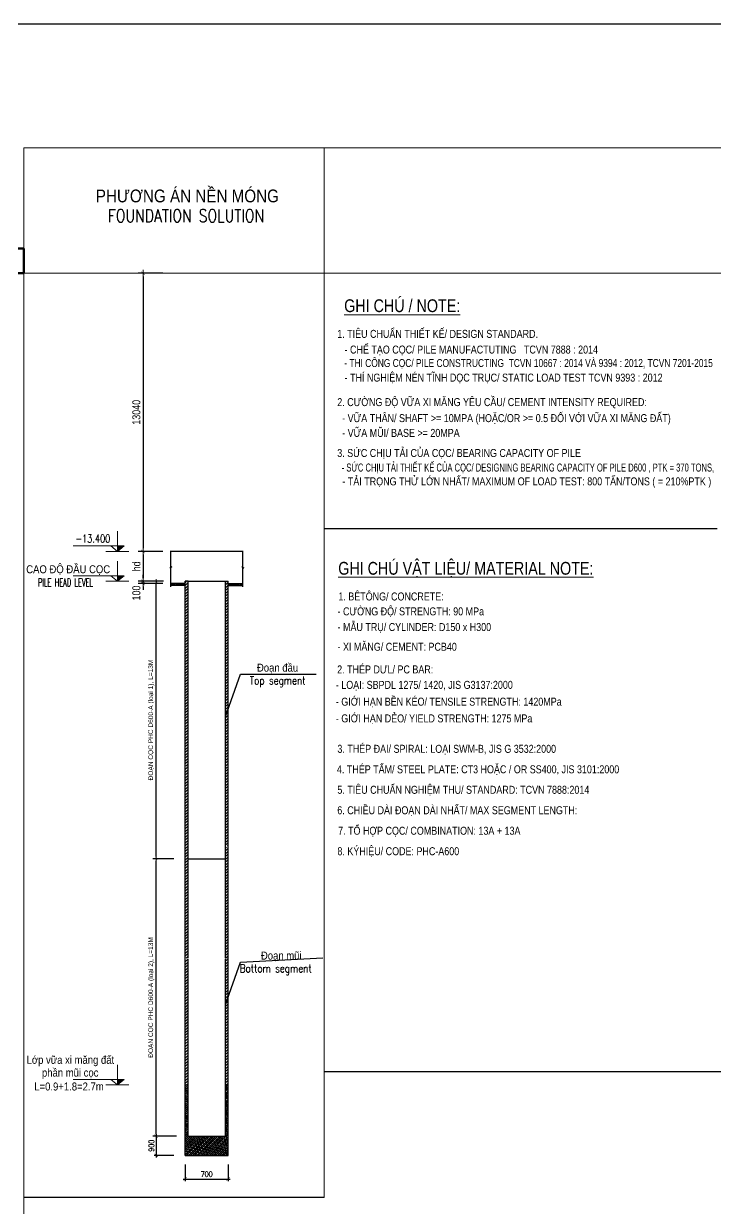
# Model space of a CAD drawing. Header units: millimetres. Extents: x -2123450 to -961021, y -260876 to 649159.
# Drawn here: x -1499377 to -1466968, y 8523 to 64032 of the extents above; entities that cross this region are included whole.
import ezdxf
from ezdxf.enums import TextEntityAlignment as Align

# ---------------------------------------------------------------- set-up
doc = ezdxf.new("R2010")
doc.units = ezdxf.units.MM
doc.header["$LTSCALE"] = 1000
doc.header["$MEASUREMENT"] = 0
doc.header["$PDMODE"] = 66
doc.layers.get('0').update_dxf_attribs({"linetype": 'CONTINUOUS'})
doc.layers.get('DEFPOINTS').update_dxf_attribs({"linetype": 'CONTINUOUS'})
doc.layers.add('dim', color=7, linetype='CONTINUOUS')
doc.layers.add('TEXT', color=7, linetype='CONTINUOUS')
for name, color, linetype, lineweight in [('NDC_S_CONTINUOUS', 3, 'CONTINUOUS', 20), ('NDC_S_DIM', 1, 'CONTINUOUS', 9), ('NDC_S_ENG TEXT', 2, 'CONTINUOUS', 9), ('NDC_S_FOUNDATION NAME', 7, 'CONTINUOUS', 20), ('NDC_S_HATCH MATERIAL', 8, 'CONTINUOUS', 13), ('NDC_S_LEADER', 1, 'CONTINUOUS', 9), ('NDC_S_LEVEL', 3, 'CONTINUOUS', 20), ('NDC_S_LEVEL TEXT', 7, 'CONTINUOUS', 20), ('NDC_S_REBAR SECTION', 6, 'CONTINUOUS', 25), ('NDC_S_VN TEXT', 7, 'CONTINUOUS', 9)]:
    doc.layers.add(name, color=color, linetype=linetype, lineweight=lineweight)
doc.styles.add('NDC_ARIAL', font='arial.ttf', dxfattribs={"width": 0.8})
doc.styles.add('NDC_ROMANS', font='romans.shx', dxfattribs={"width": 0.8, "bigfont": 'vns.shx'})
doc.styles.add('ROMANS', font='romans', dxfattribs={"width": 0.75, "bigfont": 'vns'})
doc.styles.get("Standard").update_dxf_attribs({"font": 'romans.shx', "bigfont": 'vns.shx'})
doc.dimstyles.new('Copy of NDC_1-100', dxfattribs={"dimscale": 100, "dimtxt": 2.2, "dimasz": 1, "dimexe": 1.5, "dimexo": 0, "dimgap": 0.8, "dimtad": 1, "dimdec": 0, "dimlfac": 1.5, "dimdsep": 46, "dimtxsty": 'NDC_ARIAL', "dimblk": 'DIMMARK', "dimcen": 49999.938995, "dimdle": 1.5, "dimclrd": 1, "dimclre": 1, "dimclrt": 3, "dimadec": 0, "dimazin": 0, "dimtfac": 1, "dimtdec": 0, "dimtix": 1, "dimtmove": 2, "dimatfit": 3, "dimfxl": 1, "dimarcsym": 0})
doc.dimstyles.new('DIM100', dxfattribs={"dimscale": 100, "dimtxt": 2.5, "dimasz": 1.5, "dimexe": 1, "dimexo": 0, "dimgap": 1, "dimtad": 1, "dimdec": 0, "dimzin": 0, "dimdsep": 46, "dimtxsty": 'ROMANS', "dimblk": 'ARCHTICK', "dimcen": 0, "dimdle": 1, "dimclrd": 1, "dimclre": 1, "dimclrt": 2, "dimadec": 0, "dimazin": 0, "dimtfac": 1, "dimtdec": 0, "dimtix": 1, "dimtofl": 0, "dimtmove": 2, "dimatfit": 3, "dimldrblk": 'ARCHTICK', "dimfxl": 40, "dimtolj": 1, "dimtzin": 0, "dimarcsym": 0})
doc.dimstyles.new('NDC_1-100', dxfattribs={"dimscale": 100, "dimtxt": 2.2, "dimasz": 1, "dimexe": 1.5, "dimexo": 2, "dimgap": 0.8, "dimtad": 1, "dimdec": 0, "dimdsep": 46, "dimtxsty": 'NDC_ARIAL', "dimblk": 'DIMMARK', "dimcen": 49999.938995, "dimdle": 1.5, "dimclrd": 1, "dimclre": 1, "dimclrt": 3, "dimadec": 0, "dimazin": 0, "dimtfac": 1, "dimtdec": 0, "dimtix": 1, "dimtmove": 2, "dimatfit": 3, "dimfxl": 1, "dimarcsym": 0})
doc.dimstyles.new('NDC_1-150', dxfattribs={"dimscale": 150, "dimtxt": 2.5, "dimasz": 1, "dimexe": 1.5, "dimexo": 0, "dimgap": 0.8, "dimtad": 1, "dimdec": 0, "dimdsep": 46, "dimtxsty": 'NDC_ARIAL', "dimblk": 'DIMMARK', "dimcen": 49999.938995, "dimdle": 1.5, "dimclrd": 1, "dimclre": 1, "dimclrt": 3, "dimadec": 0, "dimazin": 0, "dimtfac": 1, "dimtdec": 0, "dimtix": 1, "dimtmove": 2, "dimatfit": 3, "dimfxl": 1, "dimarcsym": 0})
pattern_1 = [(45, (-1681241.78, -197870.23), (-66.29126, 66.29126), [])]
pattern_2 = [(50, (0, -103856.626), (35.86300913, -3.13760675), [3.75, -41.25]), (355, (0, -103856.626), (-6.9375667, 37.6096067), [3, -33]), (100.4514445, (2.99, -103856.887), (28.9254423, 34.47199955), [3.1870096, -35.0571056]), (46.1842, (0, -103846.626), (53.3620665, -8.275964), [5.625, -61.875]), (96.6356355, (4.447, -103847.316), (46.7330973, 48.70593), [4.7805171, -52.585688]), (351.184164, (0, -103846.626), (46.7330973, 48.70593), [4.5, -49.5]), (21, (5, -103849.126), (29.8453526, -20.13094453), [3.75, -41.25]), (326, (5, -103849.126), (12.1657666, 36.25750225), [3, -33]), (71.4514447, (7.487, -103850.803), (42.0111188, 16.12655764), [3.1870095, -35.0571056]), (37.5, (0, -103856.626), (0.60799277, 16.64469269), [0, -32.6, 0, -33.5, 0, -33.125]), (7.5, (0, -103856.626), (13.15347687, 19.7205856), [0, -19.1, 0, -31.85, 0, -12.625]), (327.5, (-11.15, -103856.626), (26.69112181, -1.12774359), [0, -12.5, 0, -39, 0, -51.75]), (317.5, (-16.15, -103856.626), (29.15930847, 5.0052491), [0, -16.25, 0, -25.9, 0, -36.75])]

# ---------------------------------------------------------------- blocks, each defined once
blk = doc.blocks.new('TRỤ DC HK4-B3')
at = {"layer": 'NDC_S_CONTINUOUS', "lineweight": 100}
blk.add_lwpolyline([(21936, -4721), (16392, -4721), (16392, -5871), (21936, -5871)], close=True, dxfattribs=at)
blk = doc.blocks.new('COT CAO DO')
at = {"layer": 'NDC_S_LEVEL'}
h = blk.add_hatch(color=256, dxfattribs=at)
h.dxf.hatch_style = 1
h.paths.add_polyline_path([(48207, 284502), (48521, 284502), (48207, 284239)])
for p, q in [((48207, 284239), (48207, 285183)), ((48521, 284502), (46132, 284502)), ((48745, 284239), (47669, 284239)), ((47893, 284502), (48207, 284239)), ((48521, 284502), (48207, 284239))]:
    blk.add_line(p, q, dxfattribs=at)
blk = doc.blocks.new('DIMMARK')
at = {"layer": 'NDC_S_DIM', "color": 1}
blk.add_line((-1.5, 0), (1, 0), dxfattribs=at)
at = {"layer": 'NDC_S_DIM', "color": 2, "const_width": 0.15}
blk.add_lwpolyline([(-0.5, -0.5), (0.5, 0.5)], dxfattribs=at)
blk = doc.blocks.new('*D425')
at = {"layer": 'DEFPOINTS', "color": 0, "transparency": 16777216}
for p in [(-1492850, 52343), (-1493783, 39303), (-1492850, 39303)]:
    blk.add_point(p, dxfattribs=at)
at = {"layer": 'NDC_S_DIM', "color": 1, "lineweight": -2, "transparency": 16777216}
for p, q in [((-1492850, 52343), (-1494008, 52343)), ((-1493783, 52193), (-1493783, 39453)), ((-1492850, 39303), (-1494008, 39303))]:
    blk.add_line(p, q, dxfattribs=at)
at = {"layer": 'NDC_S_DIM', "color": 1, "lineweight": -2, "transparency": 16777216, "xscale": 150, "yscale": 150, "zscale": 150}
for p, rotation in [((-1493783, 52343), 90), ((-1493783, 39303), 270)]:
    blk.add_blockref('DIMMARK', p, dxfattribs=dict(at, rotation=rotation))
at = {"layer": 'NDC_S_DIM', "color": 3, "transparency": 16777216, "insert": (-1494095, 45823), "char_height": 375, "attachment_point": 5, "rotation": 90, "style": 'NDC_ARIAL'}
blk.add_mtext('13040', dxfattribs=at)
blk = doc.blocks.new('*D426')
at = {"layer": 'DEFPOINTS', "color": 0, "transparency": 16777216}
for p in [(-1492850, 39303), (-1493783, 37903), (-1492850, 37903)]:
    blk.add_point(p, dxfattribs=at)
at = {"layer": 'NDC_S_DIM', "color": 1, "lineweight": -2, "transparency": 16777216}
for p, q in [((-1492850, 39303), (-1494008, 39303)), ((-1493783, 39153), (-1493783, 38053)), ((-1492850, 37903), (-1494008, 37903))]:
    blk.add_line(p, q, dxfattribs=at)
at = {"layer": 'NDC_S_DIM', "color": 1, "lineweight": -2, "transparency": 16777216, "xscale": 150, "yscale": 150, "zscale": 150}
for p, rotation in [((-1493783, 39303), 90), ((-1493783, 37903), 270)]:
    blk.add_blockref('DIMMARK', p, dxfattribs=dict(at, rotation=rotation))
at = {"layer": 'NDC_S_DIM', "color": 3, "transparency": 16777216, "insert": (-1494094, 38603), "char_height": 375, "attachment_point": 5, "rotation": 90, "style": 'NDC_ARIAL'}
blk.add_mtext('hd', dxfattribs=at)
blk = doc.blocks.new('*D427')
at = {"layer": 'DEFPOINTS', "color": 0, "transparency": 16777216}
for p in [(-1493783, 37903), (-1492850, 37903), (-1492850, 37803)]:
    blk.add_point(p, dxfattribs=at)
at = {"layer": 'NDC_S_DIM', "color": 1, "lineweight": -2, "transparency": 16777216}
for p, q in [((-1492850, 37903), (-1494008, 37903)), ((-1492850, 37803), (-1494008, 37803)), ((-1493783, 38053), (-1493783, 38203)), ((-1493783, 37803), (-1493783, 37903)), ((-1493783, 37653), (-1493783, 37503))]:
    blk.add_line(p, q, dxfattribs=at)
at = {"layer": 'NDC_S_DIM', "color": 1, "lineweight": -2, "transparency": 16777216, "xscale": 150, "yscale": 150, "zscale": 150}
for p, rotation in [((-1493783, 37903), 270), ((-1493783, 37803), 90)]:
    blk.add_blockref('DIMMARK', p, dxfattribs=dict(at, rotation=rotation))
at = {"layer": 'NDC_S_DIM', "color": 3, "transparency": 16777216, "insert": (-1494095, 37354), "char_height": 375, "attachment_point": 5, "rotation": 90, "style": 'NDC_ARIAL'}
blk.add_mtext('100', dxfattribs=at)
blk = doc.blocks.new('*D428')
at = {"layer": 'DEFPOINTS', "color": 0, "transparency": 16777216}
for p in [(-1493169, 37903), (-1492828, 37903), (-1492828, 24903)]:
    blk.add_point(p, dxfattribs=at)
at = {"layer": 'dim', "color": 1, "lineweight": -2, "transparency": 16777216}
for p, q in [((-1492828, 37903), (-1493319, 37903)), ((-1493169, 25003), (-1493169, 37803)), ((-1492828, 24903), (-1493319, 24903))]:
    blk.add_line(p, q, dxfattribs=at)
at = {"layer": 'dim', "color": 1, "lineweight": -2, "transparency": 16777216, "xscale": 100, "yscale": 100, "zscale": 100}
for p, rotation in [((-1493169, 37903), 90), ((-1493169, 24903), 270)]:
    blk.add_blockref('DIMMARK', p, dxfattribs=dict(at, rotation=rotation))
at = {"layer": 'dim', "color": 3, "transparency": 16777216, "insert": (-1493394, 31403), "char_height": 220, "attachment_point": 5, "rotation": 90, "style": 'NDC_ARIAL'}
blk.add_mtext('ĐOẠN CỌC PHC D600-A (loại 1), L=13M', dxfattribs=at)
blk = doc.blocks.new('*D429')
at = {"layer": 'DEFPOINTS', "color": 0, "transparency": 16777216}
for p in [(-1493169, 24903), (-1492336, 24903), (-1492211, 11903)]:
    blk.add_point(p, dxfattribs=at)
at = {"layer": 'dim', "color": 1, "lineweight": -2, "transparency": 16777216}
for p, q in [((-1492336, 24903), (-1493319, 24903)), ((-1493169, 12003), (-1493169, 24803)), ((-1492211, 11903), (-1493319, 11903))]:
    blk.add_line(p, q, dxfattribs=at)
at = {"layer": 'dim', "color": 1, "lineweight": -2, "transparency": 16777216, "xscale": 100, "yscale": 100, "zscale": 100}
for p, rotation in [((-1493169, 24903), 90), ((-1493169, 11903), 270)]:
    blk.add_blockref('DIMMARK', p, dxfattribs=dict(at, rotation=rotation))
at = {"layer": 'dim', "color": 3, "transparency": 16777216, "insert": (-1493394, 18403), "char_height": 220, "attachment_point": 5, "rotation": 90, "style": 'NDC_ARIAL'}
blk.add_mtext('ĐOẠN CỌC PHC D600-A (loại 2), L=13M', dxfattribs=at)
blk = doc.blocks.new('_ArchTick')
at = {"color": 0, "linetype": 'ByBlock', "lineweight": 0, "const_width": 0.15}
blk.add_lwpolyline([(-0.5, -0.5), (0.5, 0.5)], dxfattribs=at)
blk = doc.blocks.new('*D430')
at = {"color": 1, "lineweight": -2, "transparency": 16777216}
for p, q in [((-1492336, 11903), (-1493269, 11903)), ((-1493169, 12003), (-1493169, 10903)), ((-1492336, 11003), (-1493269, 11003))]:
    blk.add_line(p, q, dxfattribs=at)
at = {"layer": 'DEFPOINTS', "color": 0, "transparency": 16777216}
for p in [(-1492336, 11903), (-1493169, 11003), (-1492336, 11003)]:
    blk.add_point(p, dxfattribs=at)
at = {"color": 1, "lineweight": -2, "transparency": 16777216, "xscale": 150, "yscale": 150, "zscale": 150}
for p, rotation in [((-1493169, 11903), 90), ((-1493169, 11003), 270)]:
    blk.add_blockref('_ArchTick', p, dxfattribs=dict(at, rotation=rotation))
at = {"color": 2, "transparency": 16777216, "insert": (-1493394, 11453), "char_height": 250, "attachment_point": 5, "rotation": 90, "style": 'ROMANS'}
blk.add_mtext('\\A1;900', dxfattribs=at)
blk = doc.blocks.new('*D867')
at = {"color": 1, "lineweight": -2, "transparency": 16777216}
for p, q in [((-1491807, 10574), (-1491807, 9796)), ((-1489795, 10574), (-1489795, 9796)), ((-1491907, 9896), (-1489695, 9896))]:
    blk.add_line(p, q, dxfattribs=at)
at = {"layer": 'DEFPOINTS', "color": 0, "transparency": 16777216}
for p in [(-1491807, 10574), (-1489795, 10574), (-1489795, 9896)]:
    blk.add_point(p, dxfattribs=at)
at = {"color": 1, "lineweight": -2, "transparency": 16777216, "xscale": 150, "yscale": 150, "zscale": 150, "rotation": 180}
blk.add_blockref('_ArchTick', (-1491807, 9896), dxfattribs=at)
at = {"color": 1, "lineweight": -2, "transparency": 16777216, "xscale": 150, "yscale": 150, "zscale": 150}
blk.add_blockref('_ArchTick', (-1489795, 9896), dxfattribs=at)
at = {"color": 2, "transparency": 16777216, "insert": (-1490801, 10121), "char_height": 250, "attachment_point": 5, "style": 'ROMANS'}
blk.add_mtext('\\A1;700', dxfattribs=at)

msp = doc.modelspace()

# ---------------------------------------------------------------- hatches: boundary and pattern name
h = msp.add_hatch()
h.set_pattern_fill('ANSI31', color=256, scale=750, style=0)
h.set_pattern_definition(pattern_1)
h.paths.add_polyline_path([(-1489794.93, 25481.16), (-1489817.57, 25481.16, -1), (-1489899.52, 25481.16, -1), (-1489817.57, 25481.16), (-1489794.93, 25481.16), (-1489794.93, 29197.95), (-1489919.93, 29197.95), (-1489919.93, 20239.77), (-1489794.93, 20239.77)])
h.paths.add_polyline_path([(-1491669.93, 29197.95), (-1491794.93, 29197.95), (-1491794.93, 20239.77), (-1491669.93, 20239.77)])
h.paths.add_polyline_path([(-1505851.65, 17300.44), (-1505851.65, 22701.1), (-1506391.82, 22701.1), (-1506391.82, 17300.44)], flags=9)
h.paths.add_polyline_path([(-1505784.93, 14585.81), (-1505784.93, 15668.14), (-1506403.15, 15668.14), (-1506403.15, 14585.81)], flags=9)
h.paths.add_polyline_path([(-1505784.93, 14585.81), (-1505784.93, 15668.14), (-1506403.15, 15668.14), (-1506403.15, 14585.81)], flags=9)
h.paths.add_polyline_path([(-1505851.65, 25300.44), (-1505851.65, 30701.1), (-1506391.82, 30701.1), (-1506391.82, 25300.44)], flags=9)
h.paths.add_polyline_path([(-1505851.65, 32800.44), (-1505851.65, 38201.1), (-1506391.82, 38201.1), (-1506391.82, 32800.44)], flags=9)
h.paths.add_polyline_path([(-1501161.95, 26285.16), (-1501161.95, 37982.09), (-1501780.16, 37982.09), (-1501780.16, 26285.16)], flags=9)
h.paths.add_polyline_path([(-1503780.9, 13458.27), (-1502931.65, 13458.27), (-1502931.65, 14076.49), (-1503780.9, 14076.49)], flags=9)
h.paths.add_polyline_path([(-1518004.98, 14585.81), (-1518004.98, 15668.14), (-1518623.2, 15668.14), (-1518623.2, 14585.81)], flags=9)
h.paths.add_polyline_path([(-1518004.98, 14585.81), (-1518004.98, 15668.14), (-1518623.2, 15668.14), (-1518623.2, 14585.81)], flags=9)
h.paths.add_polyline_path([(-1518071.7, 35550.44), (-1518071.7, 40951.1), (-1518611.87, 40951.1), (-1518611.87, 35550.44)], flags=9)
h.paths.add_polyline_path([(-1513283.57, 15499.83), (-1513283.57, 16582.16), (-1513901.78, 16582.16), (-1513901.78, 15499.83)], flags=9)
h.paths.add_polyline_path([(-1513382, 29035.16), (-1513382, 40732.09), (-1514000.21, 40732.09), (-1514000.21, 29035.16)], flags=9)
h.paths.add_polyline_path([(-1516000.95, 13458.27), (-1515151.7, 13458.27), (-1515151.7, 14076.49), (-1516000.95, 14076.49)], flags=9)
h.paths.add_polyline_path([(-1481951.75, 17300.44), (-1481951.75, 22701.1), (-1482491.93, 22701.1), (-1482491.93, 17300.44)], flags=9)
h.paths.add_polyline_path([(-1481885.04, 14485.81), (-1481885.04, 15568.14), (-1482503.25, 15568.14), (-1482503.25, 14485.81)], flags=9)
h.paths.add_polyline_path([(-1481951.75, 25300.44), (-1481951.75, 30701.1), (-1482491.93, 30701.1), (-1482491.93, 25300.44)], flags=9)
h.paths.add_polyline_path([(-1481951.75, 32800.44), (-1481951.75, 38201.1), (-1482491.93, 38201.1), (-1482491.93, 32800.44)], flags=9)
h.paths.add_polyline_path([(-1477262.06, 26609.93), (-1477262.06, 37957.33), (-1477880.27, 37957.33), (-1477880.27, 26609.93)], flags=9)
h.paths.add_polyline_path([(-1479879.57, 13258.27), (-1479030.32, 13258.27), (-1479030.32, 13876.49), (-1479879.57, 13876.49)], flags=9)
h.paths.add_polyline_path([(-1493223.49, 14485.81), (-1493223.49, 15568.14), (-1493841.71, 15568.14), (-1493841.71, 14485.81)], flags=9)
h.paths.add_polyline_path([(-1488600.51, 29185.16), (-1488600.51, 40882.09), (-1489218.72, 40882.09), (-1489218.72, 29185.16)], flags=9)
h.paths.add_polyline_path([(-1491218.02, 13258.27), (-1490368.77, 13258.27), (-1490368.77, 13876.49), (-1491218.02, 13876.49)], flags=9)
h.paths.add_polyline_path([(-1488502.08, 15549.83), (-1488502.08, 16632.16), (-1489120.29, 16632.16), (-1489120.29, 15549.83)], flags=9)
h.paths.add_polyline_path([(-1501063.52, 15499.83), (-1501063.52, 16582.16), (-1501681.73, 16582.16), (-1501681.73, 15499.83)], flags=9)
h.paths.add_polyline_path([(-1518071.7, 26550.44), (-1518071.7, 31951.1), (-1518611.87, 31951.1), (-1518611.87, 26550.44)], flags=9)
h.paths.add_polyline_path([(-1518071.7, 17550.44), (-1518071.7, 22951.1), (-1518611.87, 22951.1), (-1518611.87, 17550.44)], flags=9)
h.paths.add_polyline_path([(-1477163.63, 15549.83), (-1477163.63, 16632.16), (-1477781.84, 16632.16), (-1477781.84, 15549.83)], flags=9)
h.paths.add_polyline_path([(-1493290.2, 35550.44), (-1493290.2, 40951.1), (-1493830.38, 40951.1), (-1493830.38, 35550.44)], flags=9)
h.paths.add_polyline_path([(-1493290.2, 26550.44), (-1493290.2, 31951.1), (-1493830.38, 31951.1), (-1493830.38, 26550.44)], flags=9)
h.paths.add_polyline_path([(-1493290.2, 17550.44), (-1493290.2, 22951.1), (-1493830.38, 22951.1), (-1493830.38, 17550.44)], flags=9)
h.paths.add_polyline_path([(-1476947.65, 19350.29), (-1472051.47, 19350.29), (-1472051.47, 20544.01), (-1476947.65, 20544.01)], flags=9)
h.paths.add_polyline_path([(-1476488.36, 18749.63), (-1472691.91, 18749.63), (-1472691.91, 19367.84), (-1476488.36, 19367.84)], flags=9)
h.paths.add_polyline_path([(-1500847.54, 19050.29), (-1495951.36, 19050.29), (-1495951.36, 20244.01), (-1500847.54, 20244.01)], flags=9)
h.paths.add_polyline_path([(-1500610.37, 18449.63), (-1496813.92, 18449.63), (-1496813.92, 19067.84), (-1500610.37, 19067.84)], flags=9)
h.paths.add_polyline_path([(-1486863.22, 15825.26), (-1484942.89, 15825.26), (-1484942.89, 16443.47), (-1486863.22, 16443.47)], flags=9)
h.paths.add_polyline_path([(-1487816.99, 14639.53), (-1484432.48, 14639.53), (-1484432.48, 15833.46), (-1487816.99, 15833.46)], flags=9)
h.paths.add_polyline_path([(-1474922.14, 47497.68), (-1473467.78, 47497.68), (-1473467.78, 48115.89), (-1474922.14, 48115.89)], flags=9)
h.paths.add_polyline_path([(-1476744.21, 46902.08), (-1472891.89, 46902.08), (-1472891.89, 47520.3), (-1476744.21, 47520.3)], flags=9)
h.paths.add_polyline_path([(-1494004.21, 11686.39), (-1487686.4, 11686.39), (-1487686.4, 12880.32), (-1494004.21, 12880.32)], flags=9)
h.paths.add_polyline_path([(-1488303.33, 24877.96), (-1483407.15, 24877.96), (-1483407.15, 26071.89), (-1488303.33, 26071.89)], flags=9)
h.paths.add_polyline_path([(-1488286.1, 19350.29), (-1483389.92, 19350.29), (-1483389.92, 20544.01), (-1488286.1, 20544.01)], flags=9)
h.paths.add_polyline_path([(-1487826.81, 18749.63), (-1484030.36, 18749.63), (-1484030.36, 19367.84), (-1487826.81, 19367.84)], flags=9)
h.paths.add_polyline_path([(-1487003.89, 52291.36), (-1485456.21, 52291.36), (-1485456.21, 52909.57), (-1487003.89, 52909.57)], flags=9)
h.paths.add_polyline_path([(-1487967.9, 51105.64), (-1483827.86, 51105.64), (-1483827.86, 52299.57), (-1487967.9, 52299.57)], flags=9)
h.paths.add_polyline_path([(-1495259.21, 53550.35), (-1493466.78, 53550.35), (-1493466.78, 54168.56), (-1495259.21, 54168.56)], flags=9)
h.paths.add_polyline_path([(-1495450.98, 52352.78), (-1493367.76, 52352.78), (-1493367.76, 53546.5), (-1495450.98, 53546.5)], flags=9)
h.paths.add_polyline_path([(-1482665.76, 11686.39), (-1476347.95, 11686.39), (-1476347.95, 12880.32), (-1482665.76, 12880.32)], flags=9)
h.paths.add_polyline_path([(-1476964.87, 24877.96), (-1472068.69, 24877.96), (-1472068.69, 26071.89), (-1476964.87, 26071.89)], flags=9)
h.paths.add_polyline_path([(-1475524.77, 15825.26), (-1473604.44, 15825.26), (-1473604.44, 16443.47), (-1475524.77, 16443.47)], flags=9)
h.paths.add_polyline_path([(-1476478.54, 14639.53), (-1473094.02, 14639.53), (-1473094.02, 15833.46), (-1476478.54, 15833.46)], flags=9)
h.paths.add_polyline_path([(-1475665.44, 52291.36), (-1474117.76, 52291.36), (-1474117.76, 52909.57), (-1475665.44, 52909.57)], flags=9)
h.paths.add_polyline_path([(-1476629.45, 51105.64), (-1472489.4, 51105.64), (-1472489.4, 52299.57), (-1476629.45, 52299.57)], flags=9)
h.paths.add_polyline_path([(-1499703.63, 47497.68), (-1498249.27, 47497.68), (-1498249.27, 48115.89), (-1499703.63, 48115.89)], flags=9)
h.paths.add_polyline_path([(-1500644.1, 46902.08), (-1496791.79, 46902.08), (-1496791.79, 47520.3), (-1500644.1, 47520.3)], flags=9)
h.paths.add_polyline_path([(-1518785.7, 11686.39), (-1512467.9, 11686.39), (-1512467.9, 12880.32), (-1518785.7, 12880.32)], flags=9)
h.paths.add_polyline_path([(-1513084.82, 24877.96), (-1508188.64, 24877.96), (-1508188.64, 26071.89), (-1513084.82, 26071.89)], flags=9)
h.paths.add_polyline_path([(-1513067.59, 19050.29), (-1508171.41, 19050.29), (-1508171.41, 20244.01), (-1513067.59, 20244.01)], flags=9)
h.paths.add_polyline_path([(-1512830.42, 18449.63), (-1509033.97, 18449.63), (-1509033.97, 19067.84), (-1512830.42, 19067.84)], flags=9)
h.paths.add_polyline_path([(-1511644.71, 16025.26), (-1509724.38, 16025.26), (-1509724.38, 16643.47), (-1511644.71, 16643.47)], flags=9)
h.paths.add_polyline_path([(-1512598.48, 14839.53), (-1509213.97, 14839.53), (-1509213.97, 16033.46), (-1512598.48, 16033.46)], flags=9)
h.paths.add_polyline_path([(-1511785.38, 52291.36), (-1510237.7, 52291.36), (-1510237.7, 52909.57), (-1511785.38, 52909.57)], flags=9)
h.paths.add_polyline_path([(-1512749.39, 51105.64), (-1508609.35, 51105.64), (-1508609.35, 52299.57), (-1512749.39, 52299.57)], flags=9)
h.paths.add_polyline_path([(-1520040.7, 53550.35), (-1518248.27, 53550.35), (-1518248.27, 54168.56), (-1520040.7, 54168.56)], flags=9)
h.paths.add_polyline_path([(-1520232.47, 52352.78), (-1518149.25, 52352.78), (-1518149.25, 53546.5), (-1520232.47, 53546.5)], flags=9)
h.paths.add_polyline_path([(-1506565.65, 11686.39), (-1500247.84, 11686.39), (-1500247.84, 12880.32), (-1506565.65, 12880.32)], flags=9)
h.paths.add_polyline_path([(-1500864.77, 24877.96), (-1495968.59, 24877.96), (-1495968.59, 26071.89), (-1500864.77, 26071.89)], flags=9)
h.paths.add_polyline_path([(-1499424.66, 16025.26), (-1497504.33, 16025.26), (-1497504.33, 16643.47), (-1499424.66, 16643.47)], flags=9)
h.paths.add_polyline_path([(-1500378.43, 14839.53), (-1496993.92, 14839.53), (-1496993.92, 16033.46), (-1500378.43, 16033.46)], flags=9)
h.paths.add_polyline_path([(-1499565.33, 52291.36), (-1498017.65, 52291.36), (-1498017.65, 52909.57), (-1499565.33, 52909.57)], flags=9)
h.paths.add_polyline_path([(-1500529.34, 51105.64), (-1496389.3, 51105.64), (-1496389.3, 52299.57), (-1500529.34, 52299.57)], flags=9)
h = msp.add_hatch()
h.set_pattern_fill('ANSI31', color=256, scale=750, style=0)
h.set_pattern_definition(pattern_1)
h.paths.add_polyline_path([(-1489794.93, 37902.67), (-1489919.93, 37902.67), (-1489919.93, 29239.77), (-1489794.93, 29239.77)])
h.paths.add_polyline_path([(-1491669.93, 37902.67), (-1491794.93, 37902.67), (-1491794.93, 29239.77), (-1491669.93, 29239.77)])
h = msp.add_hatch()
h.set_pattern_fill('ANSI31', color=256, scale=750, style=0)
h.set_pattern_definition(pattern_1)
h.paths.add_polyline_path([(-1489794.93, 20197.95), (-1489919.93, 20197.95), (-1489919.93, 14302.67), (-1489794.93, 14302.67)])
h.paths.add_polyline_path([(-1491669.93, 20197.95), (-1491794.93, 20197.95), (-1491806.73, 14302.67), (-1491669.93, 14302.67)])
h = msp.add_hatch()
h.set_pattern_fill('ANSI38', color=256, scale=550, style=0)
h.set_pattern_definition([(45, (-1681241.78, -205317.32), (-48.613591, 48.613591), []), (135, (-1681241.78, -205317.32), (-145.840774, 48.613591), [171.875, -103.125])])
h.paths.add_polyline_path([(-1491669.93, 14302.67), (-1491806.73, 14302.67), (-1491806.73, 11002.67), (-1489794.93, 11002.67), (-1489794.93, 14302.67), (-1489919.93, 14302.67), (-1489919.93, 11902.67), (-1491669.93, 11902.67)])
at = {"layer": 'NDC_S_HATCH MATERIAL'}
h = msp.add_hatch(dxfattribs=at)
h.set_pattern_fill('AR-CONC', color=256, scale=5)
h.set_pattern_definition(pattern_2)
h.paths.add_polyline_path([(-1491806.73, 37802.68), (-1492483.1, 37802.68), (-1492483.1, 37702.68), (-1491806.73, 37702.68)])
h = msp.add_hatch(dxfattribs=at)
h.set_pattern_fill('AR-CONC', color=256, scale=5)
h.set_pattern_definition(pattern_2)
h.paths.add_polyline_path([(-1489783.14, 37802.68), (-1489106.77, 37802.68), (-1489106.77, 37702.68), (-1489783.14, 37702.68)])

# ---------------------------------------------------------------- linework, layer by layer
for p, q in [((-1485291.88, 40380.4), (-1466881.82, 40380.4)), ((-1489106.77, 39302.68), (-1492483.1, 39302.68)), ((-1491806.73, 37802.68), (-1492483.1, 37802.68)), ((-1491806.73, 11002.67), (-1491806.73, 37902.67)), ((-1491669.93, 37902.67), (-1491806.73, 37902.67)), ((-1491669.93, 27314.24), (-1491669.93, 37902.67)), ((-1491669.93, 37902.67), (-1489919.93, 37902.67)), ((-1489919.93, 27314.24), (-1489919.93, 37902.67)), ((-1489919.93, 37902.67), (-1489794.93, 37902.67)), ((-1489794.93, 11002.67), (-1489794.93, 37902.67)), ((-1489783.14, 37802.68), (-1489106.77, 37802.68)), ((-1491806.73, 37702.68), (-1492483.1, 37702.68)), ((-1489783.14, 37702.68), (-1489106.77, 37702.68)), ((-1491669.93, 20239.77), (-1491669.93, 27314.24)), ((-1489919.93, 20239.77), (-1489919.93, 27314.24)), ((-1491669.93, 24902.67), (-1489919.93, 24902.67)), ((-1491669.93, 11902.67), (-1491669.93, 20197.95)), ((-1489919.93, 11902.67), (-1489919.93, 20197.95)), ((-1485291.88, 14935.75), (-1414434.86, 14935.75)), ((-1491806.73, 14302.67), (-1491669.93, 14302.67)), ((-1489919.93, 14302.67), (-1489794.93, 14302.67)), ((-1491669.93, 11902.67), (-1489919.93, 11902.67)), ((-1491806.73, 11002.67), (-1489794.93, 11002.67)), ((-1485291.88, 9031.52), (-1499382.75, 9031.52))]:
    msp.add_line(p, q)
at = {"layer": 'DEFPOINTS'}
msp.add_lwpolyline([(-1527984.86, 64032.18), (-1401834.86, 64032.18), (-1401834.86, -25067.82), (-1527984.86, -25067.82)], close=True, dxfattribs=at)
at = {"layer": 'NDC_S_CONTINUOUS'}
for p, q in [((-1499370.29, -22517.82), (-1499370.29, 58213.47)), ((-1414434.86, 58213.47), (-1499370.29, 58213.47)), ((-1485291.88, 58213.47), (-1485291.88, 9031.52)), ((-1489794.93, 52342.68), (-1499370.29, 52342.68)), ((-1414434.86, 52342.68), (-1489794.93, 52342.68))]:
    msp.add_line(p, q, dxfattribs=at)
at = {"layer": 'NDC_S_REBAR SECTION', "color": 1}
for p, q in [((-1492483.1, 38580.8), (-1492483.1, 39332.99)), ((-1489106.77, 38580.8), (-1489106.77, 39332.99)), ((-1492438.35, 38580.8), (-1492521.32, 38536.92)), ((-1492483.1, 38536.92), (-1492521.32, 38536.92)), ((-1492483.1, 38580.8), (-1492438.35, 38580.8)), ((-1492483.1, 37637.38), (-1492483.1, 38536.92)), ((-1489106.77, 38580.8), (-1489151.52, 38580.8)), ((-1489151.52, 38580.8), (-1489068.55, 38536.92)), ((-1489106.77, 37637.38), (-1489106.77, 38536.92)), ((-1489106.77, 38536.92), (-1489068.55, 38536.92))]:
    msp.add_line(p, q, dxfattribs=at)

# ---------------------------------------------------------------- block references
at = {"layer": 'NDC_S_DIM', "lineweight": 100}
for p in [(-1543188.97, -244935.99), (-1543188.97, -246336), (-1543188.97, -269936)]:
    msp.add_blockref('COT CAO DO', p, dxfattribs=at)
at = {"layer": 'NDC_S_FOUNDATION NAME', "color": 3}
msp.add_blockref('TRỤ DC HK4-B3', (-1521305.94, 58213.47), dxfattribs=at)

# ---------------------------------------------------------------- texts
at = {"layer": 'NDC_S_ENG TEXT', "style": 'NDC_ROMANS', "width": 0.8}
msp.add_text('FOUNDATION SOLUTION', height=600, dxfattribs=at).set_placement((-1491770.1, 54732.9), align=Align.CENTER)
for s, p in [('Top segment', (-1488781.59, 33072.3)), ('Bottom segment', (-1489250.05, 19579.57))]:
    msp.add_text(s, height=375, dxfattribs=at).set_placement(p)
at = {"layer": 'NDC_S_FOUNDATION NAME', "style": 'NDC_ARIAL', "width": 0.85}
msp.add_text('PHƯƠNG ÁN NỀN MÓNG', height=600, dxfattribs=at).set_placement((-1491706.89, 56047.28), align=Align.MIDDLE)
for s, p in [('CAO ĐỘ ĐẦU CỌC', (-1499257.57, 38279.86)), ('Đoạn đầu', (-1488446.19, 33669.99)), ('Đoạn mũi', (-1488260.07, 20177.26)), ('Lớp vữa xi măng đất', (-1499240.75, 15293.54)), ('phần mũi cọc', (-1498520.75, 14693.54)), ('L=0.9+1.8=2.7m', (-1498880.75, 14043.54))]:
    msp.add_text(s, height=375, dxfattribs=at).set_placement(p)
at = {"layer": 'NDC_S_LEVEL TEXT', "style": 'NDC_ROMANS', "width": 0.75}
msp.add_text('-13.400', height=375, dxfattribs=at).set_placement((-1496135.76, 39720.47), align=Align.CENTER)
at = {"layer": 'NDC_S_VN TEXT', "style": 'NDC_ARIAL', "width": 0.8}
for s, p in [('%%UGHI CHÚ / NOTE:', (-1484357.83, 50517.35)), ('%%UGHI CHÚ VẬT LIỆU/ MATERIAL NOTE:', (-1484636.86, 38212.47))]:
    msp.add_text(s, height=600, dxfattribs=at).set_placement(p)
at = {"layer": 'NDC_S_VN TEXT', "lineweight": 70, "style": 'NDC_ARIAL'}
for s, width, p in [('   1. TIÊU CHUẨN THIẾT KẾ/ DESIGN STANDARD.', 0.8, (-1485032.26, 49310.57)), ('  - CHẾ TẠO CỌC/ PILE MANUFACTUTING   TCVN 7888 : 2014', 0.8, (-1484572.74, 48574.14)), ('  - THI CÔNG CỌC/ PILE CONSTRUCTING  TCVN 10667 : 2014 VÀ 9394 : 2012, TCVN 7201-2015', 0.75, (-1484572.74, 47944.02)), ('  - THÍ NGHIỆM NÉN TĨNH DỌC TRỤC/ STATIC LOAD TEST TCVN 9393 : 2012', 0.8, (-1484572.74, 47260.41)), ('   2. CƯỜNG ĐỘ VỮA XI MĂNG YÊU CẦU/ CEMENT INTENSITY REQUIRED:', 0.8, (-1485032.26, 46113.47)), ('  - VỮA THÂN/ SHAFT >= 10MPA (HOẶC/OR >= 0.5 ĐỐI VỚI VỮA XI MĂNG ĐẤT)', 0.8, (-1484683.66, 45362.74)), ('  - VỮA MŨI/ BASE >= 20MPA', 0.8, (-1484683.66, 44669.32)), ('   3. SỨC CHỊU TẢI CỦA CỌC/ BEARING CAPACITY OF PILE', 0.8, (-1485032.26, 43727.35)), ('  - SỨC CHỊU TẢI THIẾT KẾ CỦA CỌC/ DESIGNING BEARING CAPACITY OF PILE D600 , PTK = 370 TONS,', 0.68, (-1484673.94, 43046.94)), ('  - TẢI TRỌNG THỬ LỚN NHẤT/ MAXIMUM OF LOAD TEST: 800 TẤN/TONS ( = 210%%%PTK )', 0.8, (-1484673.94, 42398.64)), ('1. BÊTÔNG/ CONCRETE:', 0.8, (-1484630.97, 37005.69)), ('- CƯỜNG ĐỘ/ STRENGTH: 90 MPa', 0.8, (-1484668.58, 36306.89)), ('- MẪU TRỤ/ CYLINDER: D150 x H300', 0.8, (-1484668.58, 35572.98)), ('- XI MĂNG/ CEMENT: PCB40', 0.8, (-1484668.58, 34649.41)), ('2. THÉP DƯL/ PC BAR:', 0.8, (-1484686.56, 33586.8)), ('- LOẠI: SBPDL 1275/ 1420, JIS G3137:2000', 0.8, (-1484749.2, 32863.08)), ('- GIỚI HẠN BỀN KÉO/ TENSILE STRENGTH: 1420MPa', 0.8, (-1484749.2, 32074.94)), ('- GIỚI HẠN DẺO/ YIELD STRENGTH: 1275 MPa', 0.8, (-1484749.2, 31292.55)), ('3. THÉP ĐAI/ SPIRAL: LOẠI SWM-B, JIS G 3532:2000', 0.8, (-1484677.69, 29866.02)), ('4. THÉP TẤM/ STEEL PLATE: CT3 HOẶC / OR SS400, JIS 3101:2000', 0.8, (-1484698.16, 28906.49)), ('5. TIÊU CHUẨN NGHIỆM THU/ STANDARD: TCVN 7888:2014', 0.8, (-1484678.04, 27946.96)), ('6. CHIỀU DÀI ĐOẠN DÀI NHẤT/ MAX SEGMENT LENGTH:', 0.8, (-1484680.76, 26987.44)), ('7. TỔ HỢP CỌC/ COMBINATION: 13A + 13A', 0.8, (-1484642.59, 26027.91)), ('8. KÝHIỆU/ CODE: PHC-A600', 0.8, (-1484673.94, 25068.38))]:
    msp.add_text(s, height=375, dxfattribs=dict(at, width=width)).set_placement(p)
at = {"layer": 'TEXT', "color": 3, "linetype": 'Continuous', "ltscale": 0.8, "width": 0.6}
msp.add_text('PILE HEAD LEVEL', height=375, dxfattribs=at).set_placement((-1497416.82, 37853.28), align=Align.MIDDLE_CENTER)

# ---------------------------------------------------------------- dimensions: what is measured, and where the dimension line sits
dim = msp.add_linear_dim(base=(-1493169.32, 11002.67), p1=(-1492335.77, 11902.67), p2=(-1492335.77, 11002.67), angle=90, dimstyle='DIM100')
dim.commit()
dim.dimension.update_dxf_attribs({"geometry": '*D430', "text_midpoint": (-1493394.32, 11452.67)})
dim = msp.add_linear_dim(base=(-1489794.93, 9896.23), p1=(-1491806.73, 10573.54), p2=(-1489794.93, 10573.54), text='700', dimstyle='DIM100')
dim.commit()
dim.dimension.update_dxf_attribs({"geometry": '*D867', "text_midpoint": (-1490800.83, 10121.23)})
at = {"layer": 'dim'}
for base, p1, p2, text, picture, middle in [((-1493169.32, 37902.67), (-1492827.54, 24902.67), (-1492827.54, 37902.67), 'ĐOẠN CỌC PHC D600-A (loại 1), L=13M', '*D428', (-1493393.61, 31402.67)), ((-1493169.32, 24902.67), (-1492210.77, 11902.67), (-1492335.77, 24902.67), 'ĐOẠN CỌC PHC D600-A (loại 2), L=13M', '*D429', (-1493393.61, 18402.67))]:
    dim = msp.add_linear_dim(base=base, p1=p1, p2=p2, angle=90, text=text, dimstyle='Copy of NDC_1-100', dxfattribs=at)
    dim.commit()
    dim.dimension.update_dxf_attribs({"geometry": picture, "text_midpoint": middle})
at = {"layer": 'NDC_S_DIM', "color": 1}
dim = msp.add_linear_dim(base=(-1493783.44, 39302.68), p1=(-1492850.03, 52342.68), p2=(-1492850.03, 39302.68), angle=90, dimstyle='NDC_1-150', dxfattribs=at)
dim.commit()
dim.dimension.update_dxf_attribs({"geometry": '*D425', "text_midpoint": (-1494095.03, 45822.68)})
dim = msp.add_linear_dim(base=(-1493783.44, 37902.67), p1=(-1492850.03, 39302.68), p2=(-1492850.03, 37902.67), angle=90, text='hd', dimstyle='NDC_1-150', dxfattribs=at)
dim.commit()
dim.dimension.update_dxf_attribs({"geometry": '*D426', "text_midpoint": (-1494094.01, 38602.68)})
dim = msp.add_linear_dim(base=(-1493783.44, 37902.67), p1=(-1492850.03, 37802.68), p2=(-1492850.03, 37902.67), angle=90, dimstyle='NDC_1-150', dxfattribs=at)
dim.commit()
dim.dimension.update_dxf_attribs({"geometry": '*D427', "text_midpoint": (-1494094.9, 37353.7), "dimtype": 160})

# ---------------------------------------------------------------- leaders
at = {"layer": 'NDC_S_LEADER'}
for points in [[(-1489919.93, 31568.77), (-1489211.87, 33551.1), (-1485670.65, 33551.1)], [(-1489919.93, 18076.04), (-1489211.87, 20058.37), (-1485366.45, 20258.37)]]:
    msp.add_leader(points, dimstyle='NDC_1-100', override={"dimscale": 1, "dimasz": 200, "dimfxl": 150}, dxfattribs=at)

doc.saveas('drawing.dxf')
